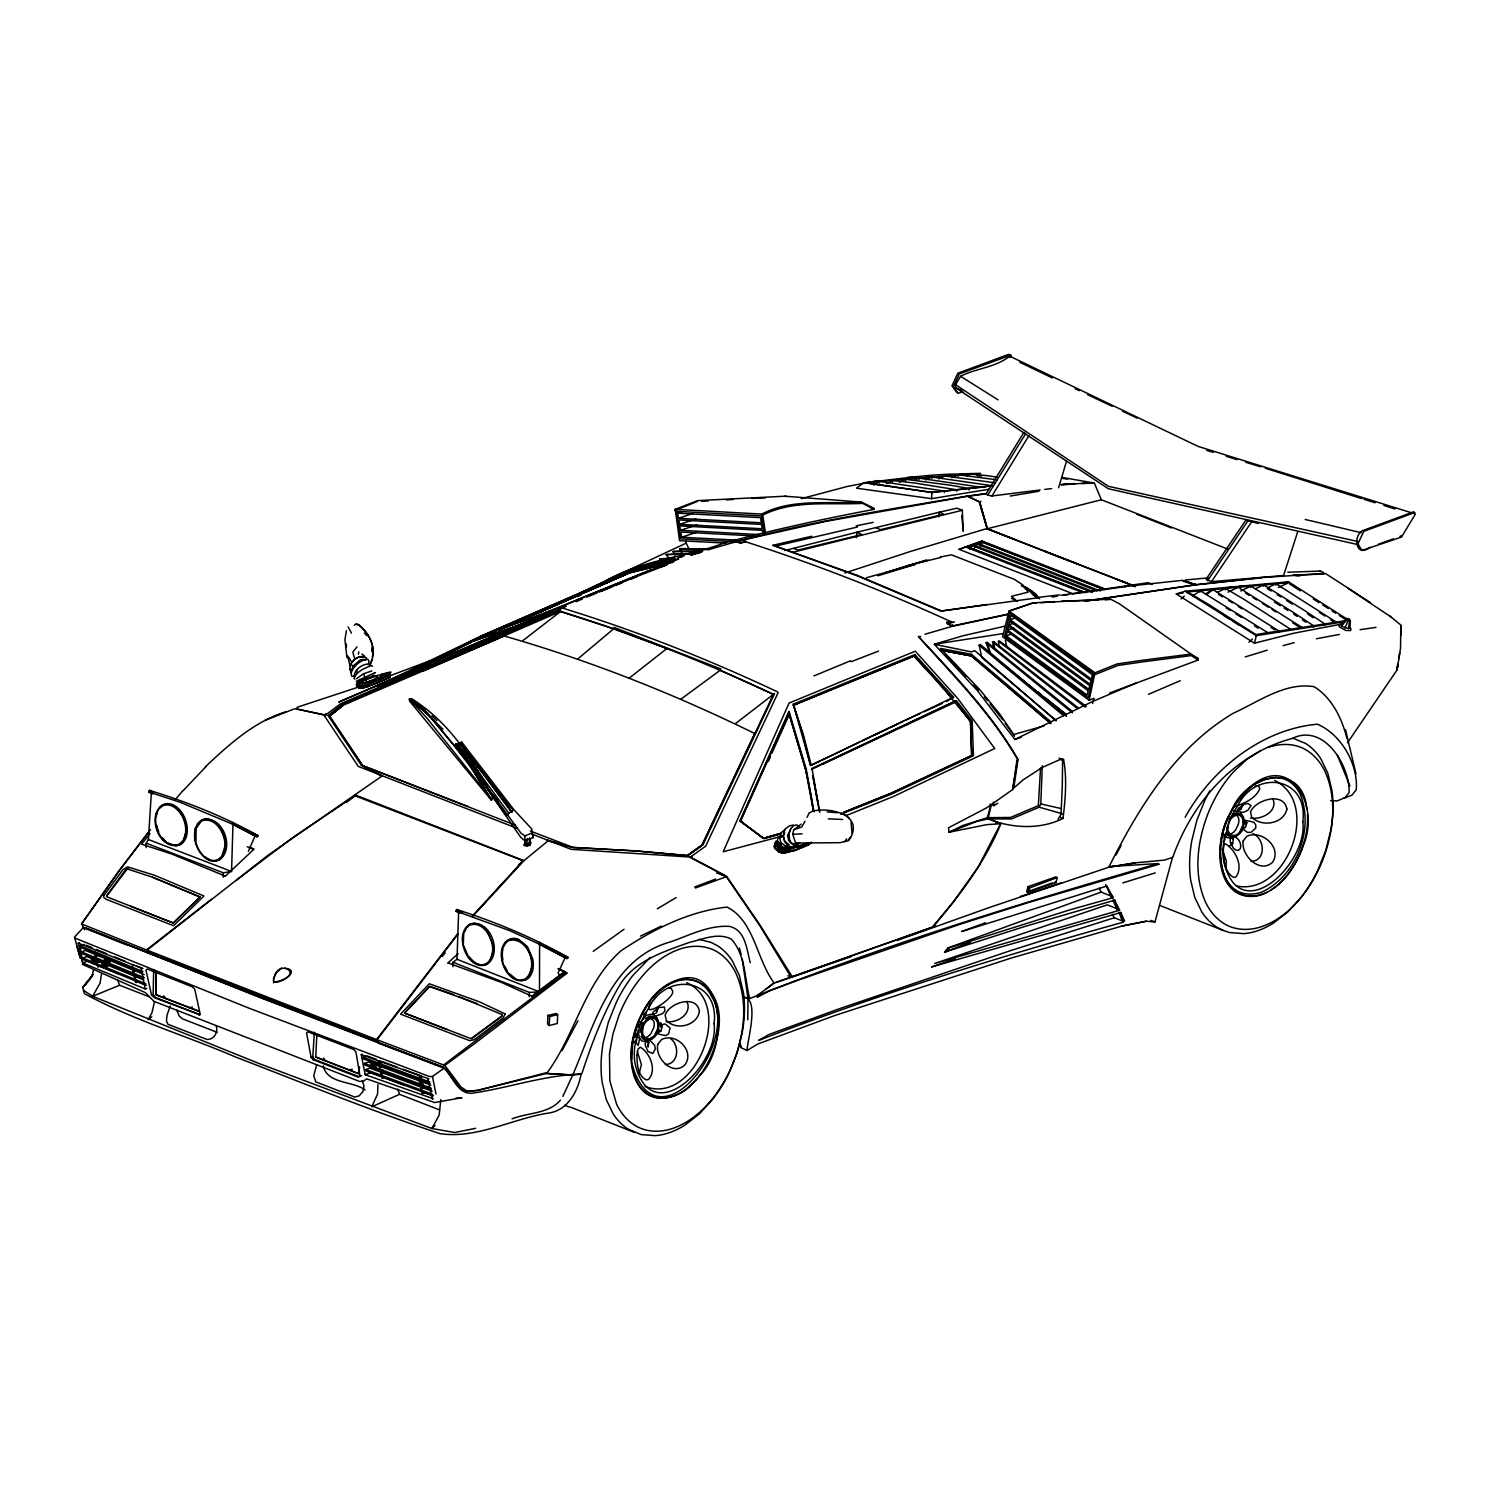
<?xml version="1.0" encoding="UTF-8"?>
<svg xmlns="http://www.w3.org/2000/svg" width="1490" height="1490" viewBox="0 0 1490 1490"><rect width="100%" height="100%" fill="white"/><g stroke="black" fill="none" stroke-linecap="round" stroke-linejoin="round"><path stroke-width="1.5" d="M517.216 828.384L358.289 766.419L324.447 715.889L325.863 713.691M808.977 844.551L795.623 850.25L783.163 853.267L778.749 851.963L774.483 847.847L775.359 845.202M371.829 651.614L371.829 647.703M452.848 966.712L452.997 962.261L529.378 992.433L539.492 991.856L539.585 944.269L510.12 930.803L455.977 911.079L456.666 909.515C495.332 921.844 532.954 937.489 568.286 957.511L566.945 958.573L565.101 957.735L539.585 944.269M440.817 1099.601L439.14 1115.172L431.839 1128.507L259.018 1063.506L92.603 996.307L83.906 990.571L82.639 987.572L93.05 974.46L82.639 987.572M946.541 701.492L953.581 697.171L914.86 654.576L793.351 704.137L810.541 765.506L819.63 761.111M1009.68 357.414L1009.699 356.166L1198.146 446.423L1412.65 513.119M1348.804 621.088L1348.804 619.039C1340.348 616.413 1350.89 624.329 1349.754 619.579L1348.804 619.039M636.621 1034.06L636.36 1043.186L638.186 1045.421L639.564 1039.182L637.962 1029.981M747.794 1019.737L747.999 998.766L742.225 958.759M879.472 483.114L879.491 481.4L971.145 473.708L967.029 475.645M892.51 482.052L892.529 480.506L915.177 483.114L956.599 489.782L985.635 486.857M530.03 838.609L529.974 842.595L526.976 844.402L525.318 843.787L525.393 839.727M80.255 958.517L74.519 937.024L83.31 927.655L85.638 927.842L263.581 998.449L444.523 1067.809L460.95 1089.246L465.364 1091.555L477.694 1090.382L546.625 1073.471L572.905 1075.016L581.1 1074.104C577.803 1091.872 567.355 1111.13 547.314 1113.254C511.74 1119.102 476.688 1138.956 440.127 1133.685C370.861 1110.758 303.252 1083.081 235.178 1056.838C185.282 1035.401 132.051 1019.607 84.483 993.644L83.365 990.477M155.78 994.24L156.133 971.797L156.133 994.78L199.399 1011.263M905.622 480.897L905.641 479.314L950.359 485.2L969.096 488.515L969.115 489.986M1050.655 723.525L971.331 655.879L971.368 654.278L940.488 648.411L980.103 690L1000.107 714.511L1014.522 735.855M198.934 1015.156L200.181 1014.094L194.762 989.323L192.471 986.883L147.268 969.021L145.964 970.102L151.533 995.041L154.476 997.779L200.051 1014.765L155.519 997.406L153.153 994.482L153.675 969.618M1400.991 635.429L1401.233 625.372L1389.835 615.985M639.992 1032.346L642.451 1022.568M1092.58 703.466L1094.07 698.307L1089.116 700.207L1002.546 636.77L1009.047 611.068L1031.881 603.357L1036.481 603.003M152.371 794.077L148.739 791.916L151.347 793.053L148.385 839.522L146.262 843.21L223.295 872.805L231.546 871.464L232.98 824.361L180.048 802.235L148.739 791.916L149.41 790.333C187.014 801.955 223.854 816.427 258.217 835.722L256.876 836.784L255.032 836.002L232.98 824.361M529.248 996.773L529.378 992.433M223.146 877.238L223.295 872.805M1042.311 765.73L1040.784 803.929L1039.201 807.189L1011.505 818.941L988.038 818.923L991.278 804.73M146.113 847.549L146.262 843.21M452.997 962.261L457.002 959.281L458.603 912.253L455.977 911.079L459.758 913.091M997.015 477.228C952.818 469.127 907.82 478.514 863.641 482.704L856.527 488.199L931.604 498.666L931.846 492.482L992.098 485.833M532.452 833.525L533.029 837.697L524.759 840.732L524.946 835.946L521.034 833.245L455.623 744.255L457.523 743.603L508.761 813.186L507.885 814.993M529.304 843.787L529.527 837.902M557.651 1014.634L557.297 1023.518L549.139 1025.511L547.538 1024.077L547.91 1015.379L556.292 1013.479L557.651 1014.634L549.717 1016.552L547.91 1015.379M1040.523 768.039L1038.362 805.643L1010.555 817.451L987.646 817.675M526.976 844.402L527.236 838.442M640.793 1021.47L639.769 1022.326M1255.865 636.007L1255.921 634.61L1208.613 604.418L1187.474 591.958L1187.493 593.206M368.701 663.534L368.849 660.387L367.192 659.064C359.872 660.48 353.335 666.198 351.063 673.294L351.621 676.05L354.471 676.33M1109.752 692.962L1198.034 660.089L1198.184 658.468L1190.436 654.147L1141.955 660.312L1116.96 663.981L1095.001 672.81L1009.047 611.068M358.96 1076.655L314.446 1059.353L312.807 1056.708L314.39 1032.272M549.139 1025.511L549.717 1016.552M316.867 1034.451L315.75 1057.025L358.662 1073.694L359.593 1066.859M461.658 742.001L458.808 744.553L460.615 745.279L461.658 742.001L514.013 809.852L531.744 828.924L533.029 837.697M744.05 823.933L740.493 821.064L789.085 711.512L806.295 769.324L813.95 811.808M661.132 1027.634L661.355 1024.71A5.83 3.744 -68.5 0 0 660.461 1022.568M1245.472 823.97L1245.677 821.046M372.351 657.146C375.461 643.997 367.695 632.691 358.308 624.347L356.017 623.788L354.322 625.334M1397.75 664.428L1397.099 669.867L1347.463 742.821M375.07 676.181L377.678 675.529C376.542 681.172 361.251 684.692 357.004 682.848M701.79 551.263L690.876 555.193M1324.647 625.279L1324.778 623.919L1303.806 610.043L1263.595 584.937L1187.474 591.958M1369.906 602.258L1325.411 573.445L1260.726 577.636L1195.278 584.732L1195.39 583.596M1225.413 589.817L1225.544 588.401L1244.97 599.967L1290.582 629.264L1345.377 620.715M938.812 516.825L939.259 512.225L956.859 508.202L962.316 510.269L963.229 531.297L961.795 515.559M154.476 1001.597L151.999 1012.697L148.18 1019.626L151.775 1016.795M524.219 845.37L525.244 842.409L524.219 845.37L526.771 846.078L529.881 845.314L530.757 842.427L529.881 845.314M1397.695 664.484L1397.099 669.867L1400.544 648.131L1400.805 625.986M284.795 968.295C304.277 970.102 274.309 987.777 273.359 980.346M774.26 846.45L775.824 841.403L774.26 846.45L778.618 850.976L783.852 852.653L796.871 849.207L810.746 842.874M1172.742 857.402C1192.093 802.402 1234.26 753.847 1292.184 738.5C1323.846 722.669 1350.126 765.804 1349.083 792.624L1345.06 797.616L1337.182 800.931L1330.607 800.614M856.396 537.704L857.104 532.154L939.259 512.225L943.859 514.218L880.385 529.695L875.785 527.553M106.535 896.291L127.265 868.912L152.669 877.275L200.051 896.999L173.287 923.018L107.019 896.887L106.777 895.471L125.272 870.16M787.856 975.782L792.326 976.844L932.423 927.059L953.768 901.338L978.185 867.068L1000.572 823.728L986.659 824.659L949.037 832.24L948.553 827.751L986.995 807.654L1012.697 789.514L1016.906 760.31M101.544 973.734L100.091 983.083L92.603 996.307L119.61 985.244L149.075 996.736M453.854 994.649L429.604 986.417L404.535 1013.088L470.933 1038.642L502.111 1015.789L501.683 1014.411L458.473 996.419M1275.831 585.179L1276.055 583.801L1288.72 582.702L1278.42 587.488M648.113 1047.06L648.858 1042.33L646.306 1040.299M1229.38 846.208L1232.677 843.489L1233.441 838.758L1230.87 836.728M196.084 829.744L195.991 840.286M1263.371 586.278L1263.595 584.937L1276.055 583.801L1336.325 622.131M1225.898 868.204L1226.363 861.052L1222.173 849.226M1010.835 356.669L1010.797 355.16L1008.73 354.322L957.809 373.226L951.98 385.836L957.064 392.671M1398.719 658.897L1399.743 652.788M1250.706 587.433L1250.929 586.129L1291.96 611.496L1313.528 625.707L1313.286 626.992M1290.582 629.264L1279.016 631.052L1212.916 589.612L1206.9 594.286M1413.824 513.64L1413.265 511.945L1362.233 530.775C1352.156 537.406 1356.645 558.247 1370.055 547.202M346.444 630.624L344.916 639.657L346.947 657.574M351.044 672.474L349.722 669.215L350.746 663.925L354.341 659.623L359.556 656.718L364.044 656.364L366.372 657.835M798.193 843.489L795.53 843.042L792.736 834.27L793.649 829.911L798.305 826.373M358.345 654.203L358.829 651.838M1008.972 624.887L1009.792 621.125L1090.941 680.483L1090.01 684.208L1008.972 624.887L1013.032 623.509M776.216 841.329L775.545 844.383L779.568 849.021L784.373 850.492L809.275 842.539M1010.146 619.728L1011.133 615.258L1092.356 674.691L1091.388 679.161L1010.146 619.728L1016.255 617.698M1027.895 886.718L1029.311 887.351L1028.174 892.342L1026.647 892.007L1027.895 886.718L1056 876.809L1057.155 877.61L1055.982 882.564L1028.174 892.342L1029.981 887.798L1057.155 877.61M1350.387 620.734L1350.014 627.42L1348.562 628.612L1341.652 626.303L1341.056 624.608L1344.408 620.511L1345.042 621.479L1341.652 626.303M809.033 844.532L795.511 850.213L783.125 853.267L778.73 851.908L774.577 847.829L775.415 845.221M776.551 843.917L777.445 840.844L776.551 843.917L781.766 849.263L791.432 847.829M273.322 978.986L276.525 972.523L281.461 968.127M1350.201 622.466L1349.996 621.032L1288.533 581.845L1185.239 591.195L1176.299 593.97L1254.487 643.196L1256.312 635.653L1345.768 621.554M1006.197 635.876L1007.296 631.388L1088.203 690.727L1087.141 695.141L1006.197 635.876L1012.325 633.79M1089.116 700.207L1095.001 672.81M372.034 659.66L370.135 664.13M1348.562 628.612L1349.102 623.043M93.479 970.009L91.803 976.62L85.526 984.834M1199.878 592.126L1200.232 590.766L1267.766 632.635L1279.016 631.052L1278.569 632.431M799.627 842.949L796.2 845.165L792.401 844.383L789.775 840.621L788.992 834.624L790.315 829.446L793.462 825.721L796.666 824.864L799.292 826.447M486.597 785.789C467.897 751.929 445.044 719.242 411.464 698.68L409.34 698.996L427.425 712.909L454.58 746.024L456.48 746.36L457.523 743.603M750.308 962.726C746.583 949.633 745.82 930.319 729.597 926.408C709.091 925.048 689.889 934.994 671.04 941.717C610.863 958.293 594.715 1023.779 573.166 1074.066L562.866 1096.417M1007.557 630.009L1008.618 626.247L1089.749 685.568L1088.78 689.311L1007.557 630.009L1013.74 627.942M996.046 822.722L1000.572 823.728L987.293 817.731L990.962 804.73M82.285 964.272L145.517 992.712L153.843 1001.299L359.723 1081.516L363.579 1081.07L366.67 1078.89L434.652 1102.544L461.937 1097.739L455.959 1098.13M798.305 843.303L793.779 846.488L787.949 847.829L780.965 842.744L779.624 837.864L781.058 832.836L785.156 829.409M739.692 1041.529L740.958 1047.638L747.086 1050.506C747.179 1040.635 760.03 998.17 743.547 997.35L749.563 998.021C744.702 978.427 745.484 954.848 731.329 939.128C717.919 932.181 702.647 939.352 689.218 942.462C664.615 951.365 636.304 960.156 621.069 982.99C604.065 1011.114 592.219 1041.957 582.05 1073.117L581.193 1074.029C543.775 1075.203 508.183 1088.147 471.455 1093.306C457.43 1093.585 452.662 1076.525 444.262 1068.255L377.994 1043.019M1058.589 487.752L1066.505 461.285M747.086 1050.506L757.74 1044.006L834.717 1015.547L1011.58 957.958L1122.045 926.035L1146.294 921.23L1154.974 921.956L1172.5 857.383L1164.547 860.084L1135.101 862.878L1108.579 867.217M657.444 1032.905L660.889 1031.061L662.305 1026.349L660.293 1023.462M1244.876 819.891L1246.869 822.778L1245.454 827.49L1242.027 829.334M658.114 1007.91L656.68 1012.641L653.235 1014.466M789.216 844.867L784.485 840.937L783.442 836.188L784.653 832.202M1237.818 810.895L1241.263 809.051L1242.697 804.339M783.852 852.653L784.373 850.976L809.461 842.968M502.111 1015.789L501.683 1014.411M638.484 1027.076L639.415 1024.189M1297.678 531.856L1283.579 575.513L1211.5 581.64L1206.006 579.349L1245.882 520.066L1258.38 523.549M224.971 876.493L254.082 849.077L249.929 847.195M794.245 843.899L790.911 843.098L788.601 840.341L787.577 835.424L791.562 827.509M783.125 853.267L783.572 851.926L789.923 850.175M365.739 660.293L360.58 659.642L352.962 666.142L351.603 670.128L349.722 669.215M248.364 851.312L255.032 836.002M1012.697 789.514L1017.596 759.546C991.223 713.617 953.488 675.678 918.399 636.472L920.615 636.491M460.615 745.279L459.758 742.709L511.964 812.497L461.099 743.957L509.859 808.642M638.167 1022.904L632.822 1041.473L631.592 1059.763M1058.012 819.258L1061.029 814.322L1062.277 786.329L1062.612 760.831L1059.073 758.038M988.038 818.923C1011.487 828.272 1040.02 829.986 1062.985 818.438C1065.406 799.59 1067.138 778.078 1063.562 759.565L1061.252 758.652M1344.874 628.128L1347.947 620.995M233.017 822.406L232.384 823.989L256.876 836.784M634.051 1042.87L634.74 1041.175M539.604 942.313L538.952 943.896L566.945 958.573M780.648 834.102L763.979 838.646L740.511 821.064L788.918 713.468L805.885 770.33L811.305 797.262L813.447 810.914L809.144 812.907L807.077 817.358M778.618 850.976L779.289 849.43L775.098 844.625M767.853 761.464L769.678 757.293M779.754 734.328L788.918 713.468L773.832 746.695M781.766 849.263L785.193 849.635L798.659 845.351L797.951 843.191M768.169 761.036L770.032 756.827M1229.269 815.086C1213.046 841.329 1216.306 905.51 1261.173 892.324C1296.132 876.642 1314.348 830.042 1300.379 794.58A61.947 39.783 -68.7 0 0 1292.389 783.833L1289.036 781.375A60.624 38.926 -68.7 0 0 1273.13 777.612L1264.321 779.531L1255.455 783.926M655.451 1034.172L657.444 1029.162A10.523 6.835 -68.3 0 0 657.611 1022.904C655.041 1013.144 643.326 1021.06 643.084 1028.081A10.616 6.817 -68.7 0 0 642.916 1034.358L645.543 1038.437L649.975 1038.754A10.542 6.835 -69.4 0 0 654.52 1035.215L656.755 1031.322L658.673 1034.116L665.658 1035.587L668.582 1033.948L670.09 1027.97L665.043 1023.909L658.152 1025.567L657.183 1017.838L652.564 1014.001L646.362 1015.267L642.712 1019.682M768.151 761.539L770.013 757.367M771.876 753.214L789.607 713.617M1000.852 823.802C984.983 862.282 959.579 895.695 932.759 927.153L775.992 982.338M778.73 851.908L779.363 850.529L783.572 851.926M789.085 711.512L739.804 820.934L763.513 838.386L781.505 833.264M585.328 592.256L626.508 573.948L627.141 572.384L609 579.349L570.186 598.626M954.457 621.926L952.52 622.373C885.153 591.493 816.073 564.375 745.521 541.745L740.679 543.179L735.874 541.578L825.739 521.37L967.718 496.226M316.681 1064.773L313.757 1075.743L315.787 1081.852L354.769 1097.05L359.071 1095.914L362.964 1091.499L363.97 1085.893L362.2 1080.772M573.11 847.475L636.323 850.958L687.486 855.539L701.92 845.165L754.76 733.527C674.43 694.098 590.301 660.685 504.253 636.007L342.998 705.329L329.495 716.15L328.061 715.517L342.123 704.453L560.631 610.211M1111.615 897.539L1105.673 884.669L1113.421 897.613L1111.615 897.539L1106.977 886.01L961.758 931.529L985.505 922.72M423.365 670.984L560.519 611.421C633.325 633.976 704.453 661.877 773.366 694.433L702.032 845.258L687.542 855.614L702.852 844.96L774.539 693.521M774.577 847.829L775.322 846.264M525.318 843.787L525.84 842.707M464.303 932.032L466.668 927.227L470.244 924.098C490.08 918.473 503.005 952.501 487.416 964.03A21.773 14.565 70.8 0 1 473.429 961.441L469.182 956.878M196.401 827.769L198.803 822.964L202.417 819.835C222.308 814.062 235.457 848.145 219.738 859.711L215.268 860.903M810.653 843.75L811.435 842.204M640.551 1017.037C670.891 950.266 738.37 979.638 714.269 1047.545A60.922 39.131 -68.7 0 1 706.372 1065.48L703.019 1070.956A60.922 39.131 -68.7 0 1 691.23 1084.962C678.676 1098.298 654.24 1104.909 641.147 1088.78A60.922 39.131 -68.7 0 1 634.107 1076.171C626.545 1052.368 633.418 1025.94 646.679 1005.452A60.922 39.131 -68.7 0 1 658.468 991.427C719.968 941.196 734.644 1042.516 699.332 1075.836A63.102 40.528 -68.7 0 1 686.983 1088.333C675.529 1097.981 656.904 1102.451 644.76 1091.555A60.997 39.168 -68.7 0 1 636.584 1080.604C625.241 1054.119 633.939 1022.848 650.776 1000.74M170.251 1005.992L167.029 1015.156L166.47 1020.874L167.904 1024.263L206.905 1039.443C214.094 1039.871 218.769 1031.825 216.013 1025.567M565.101 957.735L558.079 972.914L560.408 976.602M1115.973 855.074L1121.132 845.389M562.028 1050.618L577.952 1020.762M956.338 700.617L811.994 768.449L811.473 769.417L956.338 700.617L972.169 720.806L973.473 755.709L891.411 794.151L840.714 814.248M639.098 1073.88L641.408 1064.456L637.292 1051.474M914.86 654.576L914.059 656.047L793.351 705.18L914.059 656.047L934.342 677.484L970.4 721.253L971.61 755.505L890.052 793.798L843.806 812.423M368.254 664.782L367.453 664C361.642 664.857 355.421 669.01 354.248 675.063L355.235 675.827M581.193 594.1L499.69 629.73L629.451 572.812L630.326 571.247L674.039 560.761L673.201 562.233L629.506 572.756L597.211 586.557M953.581 697.171L810.541 765.506L803.129 735.725L793.444 705.31L827.565 690.969M725.965 543.124L679.533 540.684L675.287 509.319L697.637 500.64L784.951 496.207L861.332 502.093L874.127 508.258L873.829 509.394C823.579 518.948 773.552 529.658 724.159 543.03C685.568 557.484 643.028 559.607 606.542 580.392L611.012 579.368M804.991 821.325L801.75 826.969L793.649 829.911M765.655 989.397L773.943 982.674C756.529 959.486 754.331 920.727 727.046 907.093C688.808 911.21 652.843 929.574 621.2 950.657C584.695 982.525 575.494 1034.135 547.37 1072.483L477.694 1090.382L465.271 1091.444L460.987 1089.134M1117.574 910.036L1112.825 900.128L1114.725 900.165L1119.605 910.241L1117.574 910.036L1114.073 900.649M488.906 789.625L493.562 797.299L491.458 800.26L472.386 769.324L454.58 746.024L455.623 744.255L486.522 785.621M456.48 746.36L457.132 745.242L520.774 837.417L524.759 840.732M650.888 1003.254C639.769 1020.203 674.225 998.933 672.698 991.297L671.32 988.503L669.289 988.205M1358.545 544.725L1108.318 488.739L955.667 387.791L955.537 384.681L960.566 376.299C976.341 368.123 995.469 367.639 1009.699 356.166M974.665 547.91L976.974 544.092L1097.031 590.841M980.197 546.085L982.506 542.267L1103.755 589.519M969.953 549.438L972.281 545.619L1092.393 592.424M987.721 495.108L1025.623 433.795L1023.854 432.491L986.101 493.842L987.721 495.108L991.949 495.965L1028.975 435.564M355.235 795.884L523.12 860.736L517.03 867.459M1232.193 809.48C1245.808 774.595 1302.837 760.328 1306.823 809.163M1072.297 593.504L959.038 549.363L982.152 541.038L1105.785 589.239M1211.5 581.64L1251.973 521.351M1229.176 819.835C1231.373 813.41 1242.362 810.15 1243.833 818.736A12.05 7.823 -68.3 0 1 1243.629 825.907C1243.386 833.934 1229.976 842.968 1227.034 831.83A12.274 7.897 -68.7 0 1 1226.792 827.155M1207.571 580.746L1248.136 520.476M1185.127 817.228C1211.985 769.045 1261.602 729.299 1317.346 724.196C1341.149 734.197 1358.47 764.445 1356.235 789.868L1351.97 795.12L1343.514 798.398M149.019 953.451L146.486 949.95L81.559 923.949L118.865 870.98L150.416 829.595M970.512 474.565L971.238 473.503M81.559 923.949L119.61 870.179L149.466 831.103M377.678 675.529L356.929 683.202M491.458 800.26L409.638 701.175L411.464 698.68M1288.533 581.845L1281.065 583.354M369.799 665.248C377.342 651.354 371.233 634.274 358.885 625.092L356.762 624.589M1123.684 921.379L1114.315 917.765L1010.052 950.788L838.572 1008.991L768.933 1034.507L758.559 1040.448C877.759 994.333 1000.013 956.561 1123.069 922.217L1120.238 913.519M846.674 838.907L844.737 841.44L840.286 842.669L795.53 843.042M364.752 657.611L358.606 657.053L354.713 658.934L351.919 662.566L348.809 657.295M457.933 934.174L377.045 1039.759L379.112 1043.074L444.728 1067.715L458.883 1086.862M442.362 956.412L445.156 952.781M457.542 933.969L376.542 1039.573L146.989 950.154L267.79 855.446L382.278 775.806L361.288 765.152L328.061 715.517M149.969 833.636L141.55 844.197L171.797 854.012L225.102 876.064M357.023 646.846L352.813 652.117L354.713 658.934M472.125 916.238L523.12 860.736L521.37 860.605M653.123 1000.274L655.488 997.425M1184.066 580.523L1195.651 584.881L1261.322 577.822M1114.725 900.165L1024.263 926.65L944.548 952.129L948.124 947.864L1101.11 892.1L1112.099 896.496M472.553 916.443L523.94 860.661L548.022 840.863L572.421 847.382L635.932 850.939M444.728 1067.715L432.454 1076.488L429.399 1076.506L249.612 1008.413L74.5 937.918M175.019 799.907L182.227 791.469M372.407 666.291L371.699 665.527C364.901 667.893 356.613 671.338 353.931 678.471L354.844 679.123M945.517 952.036L949.167 947.826L1069.652 909.924L1113.421 897.613M897.054 940.469L989.118 907.596L1108.802 867.217C1138.304 808.362 1175.349 747.44 1233.496 713.114C1258.696 701.771 1285.218 681.861 1314.18 686.722C1331.911 697.748 1342.099 718.664 1346.848 738.295M478.905 909.496L486.522 901.077M495.686 891.001L503.303 882.583M643.55 1014.522L646.586 1011.878L644.313 1016.944M848.425 839.54L850.902 836.859M652.564 1014.001L653.346 1011.766L658.971 1007.463L664.447 1007.072L664.857 1011.114L662.566 1013.591L655.898 1016.068M356.483 678.695L363.579 673.741L371.736 670.966M560.445 1100.16C548.637 1113.961 527.721 1112.564 512.057 1118.841M182.469 791.376L206.123 766.456M447.633 963.229L458.138 953.581M657.984 1032.44L659.902 1030.484M654.129 996.624C662.082 988.019 672.437 980.662 684.394 979.563A60.624 38.926 -68.7 0 1 700.3 983.326L703.671 985.803A61.947 39.783 -68.7 0 1 711.661 996.531C740.903 1042.721 656.643 1150.317 632.095 1064.437M435.061 1125.453L431.839 1128.507L454.692 1132.493L475.664 1128.321M205.415 766.773C229.088 744.423 254.175 721.588 285.95 711.717M1181.123 598.924L1184.308 596.056M1248.937 642.209L1252.401 639.117M1230.461 838.255L1232.379 836.579C1238.134 836.393 1242.008 843.564 1240.295 848.648L1238.469 850.287L1235.955 850.194L1233.403 848.276L1230.107 841.273L1230.461 838.255L1226.643 837.436L1223.96 834.195L1224.24 840.621L1222.768 841.98M159.486 807.915L163.099 804.768L167.532 803.576L172.412 804.47M645.617 1041.715L649.845 1040.206L654.632 1045.272L655.376 1048.811L652.806 1053.449L647.927 1051.493L645.096 1044.676L645.617 1041.715L641.78 1040.895L639.117 1037.655M1252.028 786.292C1226.345 807.841 1212.394 846.748 1225.469 878.709A60.997 39.168 -68.7 0 0 1233.646 889.66C1247.465 901.86 1268.381 894.745 1280.078 883.067A60.922 39.131 -68.7 0 0 1291.867 869.043C1302.167 852.951 1308.388 833.841 1307.512 814.62M650.311 957.344L632.803 975.54A103.238 66.305 -68.7 0 0 616.357 1002.267L608.386 1022.121L603.245 1042.665A101.767 65.355 -68.7 0 0 602.146 1082.187L606.225 1099.434L613.228 1113.943A103.238 66.305 -68.7 0 0 628.519 1129.327L641.203 1134.616L655.283 1135.641A101.786 65.355 -68.7 0 0 685.083 1125.006L699.499 1113.794L712.741 1099.248A103.238 66.305 -68.7 0 0 729.187 1072.521L737.159 1052.666L742.299 1032.123A101.786 65.355 -68.7 0 0 743.398 992.601L739.319 975.354L732.316 960.845A103.238 66.305 -68.7 0 0 717.025 945.461L710.898 942.332L699.164 939.37M1237.408 810.541L1238.358 808.362L1244.448 804.246L1247.689 803.427L1251.116 805.568L1247.838 810.281L1243.312 812.385L1233.348 810.746M577.561 659.139L613.768 628.724L666.868 648.578L628.78 678.453M585.104 591.083L600.917 584.061M329.663 716.206L342.923 705.385L329.551 716.113L362.629 765.488M585.533 590.934L586.762 589.947M211.431 899.252L146.486 949.95M798.975 825.832L801.154 824.119M645.449 1018.713L649.044 1016.441L652.583 1016.161M650.217 1038.716L651.987 1037.338M523.12 640.421L560.519 611.515L613.712 628.724M235.979 880.553L293.195 837.212L355.514 795.455L346.276 802.533M735.892 723.283L773.347 694.414M324.447 715.889L340.409 703.895L562.307 608.032C635.895 630.661 707.694 658.971 777.333 691.788L778.115 692.682L705.664 846.152L690.466 857.067L571.192 849.337L532.098 834.158M566.088 972.132L443.592 1064.977L377.045 1039.759M567.336 972.951L474.286 1043.875L444.84 1065.406L443.592 1064.977M518.65 864.684L523.94 860.661L355.309 794.971M531.874 996.568L564.822 971.499L558.936 968.593M501.404 1016.664L471.902 1038.604M564.822 971.499L531.856 996.214L501.851 982.58L448.751 963.192M680.725 699.313L720.266 670.202M1399.929 536.512L1400.973 535.748M749.377 998.747L756.771 995.767L772.956 984.108M687.486 855.539L701.92 845.128M593.206 951.365L624.049 929.239M649.845 1040.206L651.95 1038.698M1234.688 836.747L1236.812 835.238M1271.417 889.586L1275.868 886.457A63.102 40.528 -68.7 0 0 1288.217 873.941L1295.201 863.455A60.922 39.131 -68.7 0 0 1303.117 845.65C1321.109 806.667 1289.409 748.949 1247.316 789.532A60.922 39.131 -68.7 0 0 1235.527 803.538C1222.266 824.044 1215.393 850.455 1222.955 874.276A60.922 39.131 -68.7 0 0 1229.995 886.867C1238.73 897.762 1254.934 898.973 1266.686 892.529M1192.615 596.019L1200.232 590.766M374.027 673.406L375.219 672.605L356.24 681.228M873.866 485.125L879.491 481.4L944.139 491.029L956.599 489.782L956.71 491.253M811.845 536.232L772.938 545.284L857.756 576.015L940.842 611.086L987.106 604.493M508.761 813.186L513.249 810.281L459.758 742.709M989.937 804.172L993.904 805.68L997.816 803.222M295.56 708.961L325.863 715.051M657.332 908.788L676.199 897.557M781.617 835.964L777.948 837.957L777.463 841.105L783.61 848.127L787.167 849.077L797.951 844.551M787.577 835.424L788.992 834.624M1260.764 750.55L1246.888 759.36L1233.795 771.559A97.055 62.319 -68.7 0 0 1208.204 813.074C1197.271 841.217 1192.968 874.183 1205.708 902.474A97.055 62.319 -68.7 0 0 1229.455 926.389C1254.282 936.167 1280.562 920.541 1296.877 902.307A97.055 62.319 -68.7 0 0 1322.449 860.773C1333.382 832.649 1337.703 799.664 1324.964 771.392A97.055 62.319 -68.7 0 0 1301.198 747.477C1290.563 743.119 1278.532 743.789 1267.822 747.533M1056.075 720.415L981.798 657.574L979.154 645.263L980.401 644.574L1066.412 716.355M1205.242 593.914L1212.916 589.612M668.731 557.819L666.105 554.597L699.201 553.144M757.293 997.35L769.566 990.738L796.759 980.644L960.398 924.135L1028.752 902.418L1159.369 864.144M886.587 483.673L892.529 480.506M444.244 655.47L471.175 642.32M442.344 656.624L446.311 654.538M374.046 686.76C430.07 662.696 482.741 630.549 542.36 615.407L384.755 682.644L386.301 683.091M419.454 668.116L445.231 654.613M681.805 552.809L679.682 549.102L680.8 548.543L706.353 549.084M1005.489 626.042L962.857 635.802L934.323 644.257L977.291 690.54L1014.876 739.45L1092.636 701.455L1136.535 682.848M797.541 844.439L792.531 846.953L788.713 846.301L785.062 842.353L783.107 835.983L784.857 829.446L789.048 826.019L793.22 825.013M597.229 586.594L626.452 573.892L585.179 592.145M573.408 596.764C606.374 578.958 641.445 565.027 678.583 559.011C612.669 584.695 548.041 613.265 481.084 636.062L481.68 637.403M932.759 927.153L935.422 925.83M1232.174 813.894L1237.538 812.739M606.542 580.392L686.182 543.142L685.735 541.038M1217.423 592.312L1225.544 588.401M445.268 654.687L473.801 640.923L537.499 618.462M812.385 764.705L819.724 761.185M640.402 936.148L661.43 926.072M903.722 720.974L861.574 741.07L869.694 737.308M821.549 760.31L859.581 742.039M873.717 735.408L897.781 723.917M823.281 763.849L955.481 702.088L970.512 721.328L971.741 755.579L889.977 793.723L843.712 812.367L889.996 793.76M1228.002 592.145L1238.19 587.284L1302.055 627.439M608.46 580.448L620.473 574.73L655.47 563.015M602.91 583.111L643.475 566.2M1240.686 590.971L1250.929 586.129M1255.344 588.811L1263.595 584.937M1267.86 587.656L1276.055 583.801M615.519 577.245L630.121 570.409M377.827 686.424L417.274 668.936L377.715 686.368M925.588 479.929L931.827 477.024L991.707 485.666M938.737 478.867L944.958 475.981L995.339 482.835M951.812 477.694L958.033 474.788L997.071 479.817M899.364 482.22L905.641 479.314M914.599 480.078L918.771 478.141L981.463 487.286M959.038 549.363L982.152 541.038M389.821 672.921L367.546 682.383L356.371 684.264L356.799 686.313L362.722 686.164L379.093 680.073L390.231 674.989L389.821 672.921L381.067 674.579L381.533 676.609M905.846 720.117L920.038 713.561M924.191 711.773L942.462 703.355M358.922 688.38L357.879 686.108L358.922 688.38L368.16 686.592L389.858 677.354L389.039 675.138L389.858 677.354L378.907 682.327L363.765 687.877L358.457 687.84M389.132 675.231L367.453 684.469L358.215 686.499M439.531 1109.882L399.525 1094.312L371.774 1106.791L377.566 1094.051L377.957 1084.534M756.771 995.767C887.779 943.99 1022.866 902.568 1158.214 863.548L1109.454 866.565M581.044 593.97L519.544 620.92M565.883 606.318L559.57 609.038L565.827 606.225M627.141 572.384L476.875 637.925L422.21 665.62L432.286 661.541M576.257 601.662L582.515 598.924M779.624 837.864L783.442 836.188M535.525 614.104L629.544 572.886L669.14 563.201M708.216 549.847C792.736 523.977 880.515 510.958 967.457 496.002L979.601 501.888L987.386 528.726L1101.334 499.765L1228.282 549.27M524.946 835.946L532.172 832.817M630.326 571.247L481.084 636.062M675.138 555.249L672.977 551.691L674.169 551.188L701.473 551.095M389.97 680.762L417.349 669.01M1148.511 694.303L1180.248 680.707M421.298 668.451L429.828 664.819M436.216 662.1L440.481 660.275L436.16 662.119M421.279 668.544L427.686 665.825L421.186 668.47M398.705 677.969L392.559 680.558L398.649 677.913M408.986 673.722L404.889 675.454L408.93 673.648M1155.253 872.898L1122.808 882.9M598.868 592.163L635.317 576.984M404.833 675.343L408.949 673.61M415.133 671.04L419.249 669.308M979.601 501.888L980.941 501.329M637.124 576.574L630.81 579.256M813.913 675.92L850.511 660.796M675.287 509.319L761.763 514.087C792.326 498.126 828.105 504.309 861.332 502.093M651.465 569.608L588.196 595.199L338.77 702.051L432.342 661.523M862.989 676.46L888.506 666.011M265.09 720.378L294.294 708.868M761.763 514.087L762.75 515.13C793.518 499.541 829.39 505.147 862.785 503.359L873.829 509.394M586.725 597.136L597.155 592.871M601.364 591.195L611.813 586.948M616.003 585.253L622.28 582.702M1183.06 581.23L1194.775 584.806L1086.284 600.898M847.009 815.216L893.311 796.554L994.743 748.52L957.846 698.587L915.27 651.204L789.048 703.057L723.171 851.777L782.194 836.076M674.579 510.549L697.003 501.59M1095.373 674.449L1117.798 665.49L1142.364 661.914L1191.348 655.581L1198.034 660.089M377.827 686.48L384.159 683.929M660.48 567.224L666.85 564.729M798.193 847.68L807.748 843.917M433.367 1098.745L365.18 1074.681L361.269 1054.715L362.387 1054.287M634.628 577.375L666.943 564.84M377.175 675.752C416.157 663.385 360.654 686.387 356.613 683.873M851.181 661.728L878.597 651.074M133.727 964.775L132.442 965.781M361.269 1054.715L428.915 1078.872M609.261 580.616L626.508 573.948M692.235 856.378L690.466 857.067L726.673 876.399L760.31 925.532L792.326 976.844M421.484 1077.456L418.671 1077.903L419.714 1082.485L421.67 1081.74L382.464 1067.25L379.615 1067.641L378.628 1063.078L381.384 1062.649M489.856 634.274L496.002 631.909M944.548 952.129L970.456 942.239M131.995 966.991L133.15 971.61L135.087 970.865M473.839 640.998L537.573 618.573M133.15 971.61L135.832 971.182L144.251 974.59M419.714 1082.485L422.434 1082.019L430.852 1085.111M694.657 886.978L715.61 879.081M421.093 1075.929L419.118 1076.674L420.404 1075.687L403.362 1069.448M388.722 676.236L429.493 660.964M134.901 979.247L135.571 982.301L137.546 981.556M142.835 978.446L81.894 953.451L81.522 951.886L85.433 950.434L95.341 954.531M96.347 957.884L96.627 962.149L99.29 961.721L134.417 976.136M695.42 888.003L725.723 876.921M493.562 797.299L490.806 798.323L427.146 718.329L409.34 698.996L409.638 701.175M1414.774 512.486L1363.797 531.353L1357.874 543.943L1361.935 550.462L1401.475 537.089L1415.332 514.199L1413.805 512.132M126.259 869.378L128.345 869.005M381.067 1061.141L378.33 1061.569M360.021 1076.264L357.917 1077.046L313.31 1059.744L311.075 1057.341L306.567 1032.887L307.89 1031.844L353.745 1049.5L355.924 1051.884L360.021 1076.264L361.586 1075.724M365.851 1069.541L432.398 1094.2L432.64 1095.671L366.168 1071.049L365.851 1069.541L369.837 1068.107L383.005 1073.024L382.297 1069.969M422.452 1084.85L423.123 1087.886L383.787 1073.303L381.775 1074.029L380.024 1069.205L380.993 1073.75L383.005 1073.024M962.801 391.758L958.014 393.267L953.47 386.45L959.392 373.878L1010.797 355.16M1378.604 544.148L1393.523 538.803M311.075 1057.341L312.807 1056.708M363.076 1057.36L429.604 1081.945L429.977 1083.491L363.392 1058.887L363.076 1057.36L367.117 1055.907L376.486 1059.427M1028.789 891.244L1052.48 882.844M422.825 1083.547L420.031 1083.994L421.074 1088.594L423.868 1088.166L432.175 1091.183M84.111 944.362L80.088 945.759L82.714 962.968L145.275 989.006L146.914 988.429M133.578 973.156L134.547 977.719L136.558 977.012M134.547 977.719L137.341 977.31L143.617 979.861M151.533 995.041L153.153 994.482M135.571 982.301L138.272 981.873L144.642 984.443M632.188 569.683L661.858 560.426M313.31 1059.744L314.446 1059.353M421.074 1088.594L423.123 1087.886M1010.052 610.788L1033.036 602.854L1110.572 599.166L1119.418 603.804L1198.146 659.083M364.417 1063.432L431.001 1088.054L431.374 1089.618L364.789 1064.959L364.417 1063.432L368.514 1062.016L379.801 1066.263M422.862 1093.437L421.502 1090.14L422.08 1093.157L424.892 1092.747L433.273 1095.802M955.5 958.703L931.474 966.973L1120.797 912.55L1124.633 921.062M365.18 1074.681L370.917 1072.707L382.185 1076.916M851.498 956.505L773.347 983.437M982.506 542.267L978.539 543.608L1100.235 591.009M677.671 513.175L760.552 517.645L761.26 522.785L678.453 518.315L677.671 513.175L681.787 511.796M678.453 518.315L692.869 513.473M535.972 617.512L551.151 612.427M94.932 951.775L95.23 956.04L98.023 955.649L132.964 970.009M793.537 847.121L797.746 845.724M754.219 535.916L680.725 532.005L681.731 537.238L695.998 532.47M976.974 544.092L973.808 545.154L1092.449 591.381M379.615 1067.641L381.682 1066.952M1020.352 896.496L1061.904 882.639M536.009 617.568L551.188 612.52M96.627 962.149L98.694 961.46M297.013 707.322L358.96 686.909M458.808 744.553L460.708 743.938M146.262 985.374L83.31 959.56L82.807 957.995L86.96 956.617L96.738 960.659M95.23 956.04L97.316 955.351M99.774 966.041L97.669 966.749L100.333 966.321L118.362 973.79M844.793 573.017L910.986 551.281L986.51 528.689L1135.585 586.483L1044.248 551.244M454.58 746.024L456.741 745.317M679.57 524.331L762.191 528.764L761.464 524.405L678.825 519.954L679.57 524.331L696.035 518.967M972.281 545.619L968.258 546.942L1085.688 592.666M1014.876 739.45L1021.265 737.345M763.104 534.798L762.396 530.347L679.757 525.877L680.483 530.291L696.966 524.927M909.962 564.878L885.153 572.886L926.314 559.998M97.781 965.241L87.854 961.162L82.714 962.968L78.244 943.133L142.444 968.593M878.02 575.755L915.4 564.319L866.379 577.747M1008.823 613.936L952.501 625.949L947.752 623.826L952.52 622.373M1245.23 656.904L1267.245 650.18M791.544 847.288L784.708 849.356L781.971 848.834M78.244 943.133L79.473 942.76M801.266 498.666L847.046 486.522L878.001 480.544M989.602 652.434L986.082 642.73L987.255 642.395L1071.776 710.879M1234.949 806.667C1244.448 803.147 1255.567 798.677 1259.776 788.694L1258.696 786.031M735.874 541.578L737.792 541.019M924.955 634.256L952.296 626.284L1009.289 614.122M763.42 838.349L781.412 833.189L763.346 838.349L740.493 821.064M629.451 572.812L650.366 566.87M1014.28 734.346L1044.173 725.835M691.267 555.025L700.859 552.324M844.495 841.738L848.779 840.546C865.466 815.887 832.482 807.021 813.354 810.895L805.792 770.237L788.936 713.412M1119.605 910.241L934.696 963.49L1107.275 904.84L1118.115 909.105M1254.487 643.196L1294.214 633.138L1341.82 624.031M520.755 980.234L525.001 979.079C540.05 967.997 527.534 935.236 508.444 940.674L504.998 943.692A20.972 14.043 70.9 0 0 504.272 966.6C507.438 973.845 513.715 980.234 522.003 980.644L526.417 979.47A21.773 14.602 70.7 0 0 532.768 959.038L527.479 946.69L518.483 939.259A21.754 14.565 71.2 0 0 505.687 942.686A21.791 14.602 70.9 0 0 503.285 947.454M1243.014 822.107L1246.236 820.524L1253.686 822.145L1255.698 824.808L1255.828 827.974L1251.134 832.37L1247.354 832.37L1241.561 827.918M1283.095 645.636L1294.195 642.656M645.561 565.641L649.733 564.524M662.249 561.19L666.421 560.072M745.577 541.485L740.586 542.807L734.849 541.578M947.752 623.826L949.67 623.341M1254.561 786.329L1256.778 785.751M793.481 548.357L857.104 532.154L861.742 534.575L798.1 550.034L793.481 548.357L784.802 550.481M189.342 1007.78L192.396 1007.016M962.316 510.269L792.922 552.25M358.122 681.377L374.195 675.38L372.817 675.436M940.227 556.981L951.495 554.857L1014.318 579.331L1022.866 584.955M1319.451 571.359L1323.045 572.086L1323.791 574.078L1292.985 574.991M524.368 844.066L530.068 844.029M349.144 1069.988L352.255 1069.261M857.476 527.013L774.577 546.308M273.657 982.338C310.497 974.944 273.676 954.308 273.601 982.879M970.083 495.909L968.183 496.338L986.417 493.767M856.154 525.858L873.252 522.357M677.708 557.782L682.234 556.869M668.153 559.7L674.97 558.34M1316.378 638.763L1339.398 634.442M1122.045 926.035L1146.294 921.23M1003.422 633.529L934.323 644.257L971.35 651.875L974.814 650.702L1056.056 720.937M931.604 498.666L989.472 489.167M1010.22 496.04L1039.014 491.234M1255.921 634.61L1267.766 632.635M679.794 556.571L684.189 555.845M1111.205 866.789L1135.101 862.878M999.473 647.424L998.43 641.259L999.622 641.072L1086.378 706.521M1084.385 601.364L1195.651 584.881M1051.996 596.652L1056.429 595.981M1060.861 595.311L1148.25 582.702L1152.31 584.304M1052.853 596.875L1057.285 596.224M1063.953 595.218L1068.386 594.566M1072.819 593.895L1126.384 586.483M697.823 552.138L702.367 551.468M1360.072 629.674L1375.996 627.346M1038.884 597.658L940.842 611.086M967.457 496.002L985.71 493.507M1176.299 593.97L1183.023 593.076M1200.94 590.692L1205.429 590.096M991.949 495.965L1040.132 489.968M665.36 1064.53C678.602 1064.177 679.906 1045.608 670.761 1038.735M1044.751 489.409L1051.661 488.59M1341.466 624.478L1339.436 624.738L1339.193 626.713L1345.749 630.475L1350.592 630.587L1350.927 628.594L1349.176 627.253M1039.424 597.248L1059.52 594.901M1124.298 586.576L1182.799 580.299M1212.152 589.314L1218.876 588.587M1225.6 587.842L1232.323 587.116M879.491 481.4L866.267 482.835L931.697 492.333L944.139 491.029L944.288 492.575M1251.004 861.369C1266.407 861.09 1264.954 838.479 1252.96 833.618M1185.37 580.001L1208.111 577.859M946.783 622.038L951.346 621.628L946.709 623.099L952.296 626.284M993.569 648.001L992.545 641.78L993.681 641.687L1078.201 707.862M907.224 477.508L917.188 476.651M1062.5 484.455L1094.256 482.835L1101.334 499.765M1060.824 484.567L1074.402 483.542M1083.472 482.853L1090.68 483.188M1041.063 602.668L1054.864 601.625M1239.047 586.389L1250.054 585.607M1261.043 584.844L1269.834 584.229M925.514 476.092L931.753 475.664M1061.327 484.846L1074.793 483.933M1081.516 483.468L1092.691 483.263L1091.965 482.201M701.529 501.329L708.29 500.919M726.338 499.858L733.266 499.467M751.798 498.424L765.376 497.884M802.086 833.841L792.736 834.27M668.675 558.638L659.455 559.085L674.15 557.521M1287.807 572.253L1320.866 571.024M828.235 818.829L842.595 819.481M1061.718 601.196L1098.205 599.93M948.124 947.864L949.167 947.826M1105.114 599.706L1109.733 599.557M666.105 554.597L691.248 553.814M960.156 473.894L980.625 473.336M672.977 551.691L702.572 551.468M940.805 557.465L911.675 564.636L928.289 560.147M666.086 1021.563C676.851 1023.63 692.403 1013.889 687.058 1001.857M679.682 549.102L707.564 549.587M1250.445 817.917C1261.21 820.301 1278.346 811.417 1272.888 798.77M1120.797 912.55L1118.953 912.457L1123.069 922.217M681.731 537.238L736.656 540.144M733.546 541.652L680.539 538.877L676.032 511.256L761.52 515.913L764.37 534.202M680.483 530.291L758.522 534.538M572.905 1075.016L546.625 1073.471M1231.541 836.579L1228.282 835.797L1225.935 833.078M646.604 1040.001L643.326 1039.219L640.979 1036.5M827.099 811.901L837.268 812.721M636.23 850.995L687.765 855.632M1297.902 575.643L1293.506 575.196L1300.062 575.904M1062.147 477.433L1090.27 482.332M1063.078 478.532L1067.622 479.128M977.123 475.515L981.519 476.148M863.641 482.704L931.846 492.482M417.126 667.632L419.398 668.023M971.405 655.954L940.507 650.106L971.424 655.824L1050.86 723.563M940.451 650.031L971.331 655.879M783.74 847.177L786.366 847.68M784.951 496.207L786.496 496.524M1358.507 541.634L1108.411 486.317L955.537 384.681M296.063 708.644L325.546 715.405M1040.784 803.929L1060.899 808.493M788.601 840.341L789.775 840.621M1305.203 519.47L1361.078 532.656M785.007 845.612L787.912 846.357M1039.201 807.189L1062.593 813.838M721.179 874.649L726.356 876.753L759.77 925.607L791.022 977.198M1063.562 759.565L1061.383 758.932L1042.218 767.462L1023.146 779.847L1013.777 788.061L1018.024 759.397C991.725 713.915 954.848 675.603 919.181 637.366M572.421 847.382L546.96 839.95L548.022 840.863M1206.751 450.39L1213.233 452.364M1226.233 456.312L1237.073 459.609M1245.733 462.254L1260.894 466.854M779.289 849.43L784.373 850.976M1363.983 499.318L1375.046 502.745M1383.893 505.482L1394.957 508.91M1265.252 468.214L1361.785 498.647M1236.253 885.954C1286.652 896.57 1321.947 803.52 1274.658 780.443M716.522 872.991L725.295 875.841L689.851 857.309M772.938 545.284L857.104 575.308L941.214 610.825M1292.892 738.146L1305.575 743.436A103.238 66.305 -68.7 0 1 1320.866 758.82L1327.869 773.329L1331.948 790.575A101.786 65.355 -68.7 0 1 1330.831 830.098L1325.709 850.641L1317.737 870.495A103.238 66.305 -68.7 0 1 1301.273 897.222L1288.03 911.768L1273.615 922.981A101.786 65.355 -68.7 0 1 1243.815 933.615L1229.734 932.591L1223.197 930.431L1159.723 905.417M686.648 982.674C735.632 1004.018 695.402 1106.195 645.002 1086.415M1184.457 580.783L1195.278 584.732M383.079 1061.886L397.197 1067.157M613.973 627.346L721.03 669.029M1054.641 882.061L1055.982 882.564M370.693 1064.214L376.318 1066.319M404.908 1085.409L384.848 1077.922L382.017 1078.332L382.129 1075.557M1059.874 817.284L1062.985 818.438M1150.932 920.41L1154.974 921.956M477.247 1003.701L429.604 986.417L404.479 1013.07L447.149 1029.534M130.599 906.237L173.287 923.018L200.051 896.999L152.669 877.275M466.966 1091.034L461.043 1087.067L444.84 1065.406M148.385 839.522L231.546 871.464M379.112 1043.074L262.072 998.375L85.433 927.935M1044.769 551.226L987.386 528.726L979.619 501.757M1017.018 555.36L982.32 541.894L967.085 546.849L997.536 558.694M1230.554 842.669L1232.677 843.489M659.027 1030.335L660.889 1031.061M315.75 1057.025L358.662 1073.694M987.386 528.726L1016.255 539.995M1116.811 579.498L1135.157 586.65M981.742 541.652L1103.531 589.09M1084.292 592.499L1033.799 572.831M964.849 546.681L1081.386 592.089M1022.14 585.663L1026.964 587.712L1033.278 595.143M1025.995 588.271L1030.968 590.338L1037.58 598.328M1025.25 588.345L1032.346 591.288L1037.99 598.123M1030.652 591.66L1035.438 593.672L1039.666 598.85M1231.299 837.92L1233.441 838.758M467.879 806.462L362.424 765.432L329.495 716.15M515.54 825.218L361.288 765.152L381.477 775.992M530.291 830.973L572.905 847.4M634.554 1036.407L636.416 1037.133L635.727 1032.961M156.133 994.78L199.064 1011.542M217.242 1032.346L182.581 1018.881L179.396 1016.255L176.639 1010.052M365.05 1089.935C353.093 1080.772 326.813 1084.18 323.367 1065.853M1044.788 551.114L1080.976 565.25M1089.581 583.633L1104.705 589.537M1021.395 585.793L1028.417 588.662L1035.215 596.782M1244.746 821.94L1246.869 822.778M660.461 1025.623L662.305 1026.349M646.995 1041.603L648.858 1042.33M263.562 998.43L128.159 944.939M1136.684 514.218L1171.475 527.982M1011.561 598.365L1017.465 601.457M1239.121 808.213L1241.263 809.051M457.002 959.281L539.492 991.856M634.647 1132.456L571.08 1107.349A102.549 65.858 -68.7 0 1 564.524 1105.226M83.31 927.655L126.52 944.846M136.577 965.93L142.891 968.481M145.89 983.847L82.807 957.995M114.6 956.971L125.234 961.311M143.003 971.61L80.088 945.759L80.46 947.305L141.308 972.318M144.437 977.738L81.522 951.886M967.662 496.338L979.154 501.813L987.032 528.894M86.085 945.163L91.989 947.603M96.477 949.484L106.554 953.656M104.226 959.616L110.26 962.112M91.151 959.728L97.036 962.168M101.693 964.105L107.69 966.582M649.938 1016.813L653.905 1021.451A10.579 6.78 -68.8 0 1 653.738 1027.709L650.813 1033.781A10.598 6.798 -68.7 0 1 646.269 1037.319A10.579 6.78 -68.6 0 1 643.177 1037.562M955.667 387.791L961.944 390.548M720.21 670.202L773.403 694.34M247.21 846.711L253.3 849.468M245.682 830.005L258.217 835.722M841.478 813.056L846.227 815.235M1193.043 583.987L1194.775 584.806M1075.128 388.722L1079.263 390.697M1087.532 394.608L1112.36 406.379M1122.696 411.277L1137.187 418.15M1019.849 362.312L1052.387 377.957M545.47 946.318L568.286 957.511M557.893 968.798L564.077 971.871M1223.197 930.431L1217.051 927.302A103.238 66.305 -68.7 0 1 1201.778 911.917L1194.775 897.408L1190.678 880.143A101.767 65.355 -68.7 0 1 1191.795 840.639L1196.917 820.096L1204.889 800.242A103.238 66.305 -68.7 0 1 1209.824 790.818M456.666 909.515L462.533 912.681M167.886 843.042L175.95 845.817L180.42 844.625A21.773 14.639 70.7 0 0 186.734 824.231A21.773 14.639 70.7 0 0 172.374 804.507M1245.491 593.132L1249.272 595.385M1253.034 597.658L1256.796 599.911M1218.615 594.529L1222.582 596.894M1228.524 600.451L1232.472 602.835M390.231 674.989L389.56 672.791M149.41 790.333L153.191 792.606M1267.282 588.662L1271.212 591.046M1277.079 594.603L1281.009 596.987M515.596 978.8L509.599 973.827M1226.196 607.939L1230.07 610.323M1235.862 613.917L1241.654 617.512M1274.434 602.072L1280.189 605.648M1284.026 608.05L1287.881 610.434M1022.866 585.365L1028.286 592.052L1011.468 596.354L1015.733 600.023M1256.312 635.653L1185.239 591.195M1223.737 615.426L1229.529 619.039M960.566 376.299L998.095 399.86M1238.246 606.449L1242.083 608.851M1313.249 599.017L1318.929 602.593M1322.71 604.977L1328.391 608.553M1262.552 603.506L1268.288 607.119M1272.106 609.522L1275.943 611.924M1286.671 600.582L1292.333 604.176M1332.023 610.863L1335.655 613.191M1339.287 615.5L1344.744 618.983M1289.614 583.968L1300.323 590.822M1233.348 621.46L1238.972 625.111M1348.152 588.401L1390.71 616.748M1254.524 625.856L1258.175 628.221M1292.631 622.745L1299.988 627.551M1293.525 614.01L1297.12 616.376M1302.502 619.914L1306.097 622.261M1270.896 627.383L1274.732 629.898M1307.494 613.899L1313.212 617.698M1319.414 612.353L1324.983 616.059M1330.533 619.765L1334.239 622.243M427.425 712.909L410.011 699.909L428.189 714.697L442.921 729.281M998.43 641.259L1085.204 707.042M992.545 641.78L1077.177 708.421M1037.599 691.639L1041.212 694.508M1044.825 697.376L1066.467 714.567M999.324 661.56L1066.151 714.79M986.082 642.73L1072.409 712.853M425.451 710.208L412.264 699.481L430.759 717.808L466.798 760.664M979.154 645.263L1063.618 715.721M971.368 654.278L1050.953 721.886M1235.918 813.819L1238.544 817.898A10.579 6.78 -68.8 0 1 1238.358 824.156L1235.452 830.228A10.598 6.798 -68.6 0 1 1227.965 833.953M361.958 653.998L364.212 655.954M782.231 848.853L776.942 843.005M432.044 715.852L436.961 720.657M350.746 663.925L352.962 666.142M646.306 1038.921L647.74 1040.355A5.811 3.744 -68.6 0 1 647.591 1045.794M960.044 669.662L945.349 654.929L966.265 676.423L945.405 655.023M847.307 816.352L849.486 818.569M934.342 677.484L914.022 656.084L952.687 698.642M162.037 837.529L166.303 842.092M362.778 681.675L363.486 683.016M364.38 632.933L366.894 635.764M987.814 818.941L976.863 821.437L949.037 832.24L962.615 825.572L987.293 817.731M348.064 626.862L351.454 633.12M984.406 696.929L987.255 700.337M990.105 703.932L1002.733 719.707M376.542 1039.573L378.367 1041.882L148.814 952.464L146.989 950.154M472.349 767.741L475.105 771.28M955.388 702.014L970.344 721.253M779.177 842.409L781.17 845.109M1005.284 723.321L1014.429 735.874M493.19 794.803L498.535 802.142M1240.742 812.609L1243.2 819.239M455.623 744.255L506.6 815.887M163.788 995.841L165.651 998.505M323.553 1058.105L325.397 1060.787M463.874 751.314L466.351 754.964M470.076 760.44L479.761 775.247M464.954 757.591L489.595 796.927L472.386 769.324M1240.369 814.509L1241.412 816.11M490.173 792.233L492.482 795.995L476.148 768.523M689.162 549.344L686.182 543.142M1112.434 914.283L1114.315 917.765M81.615 923.93L84.613 929.853M1099.173 888.115L1101.11 892.1M1349.903 785.994L1337.461 755.281M366.205 680.669L366.708 682.085M117.598 980.029L119.61 985.244M363.579 673.741L364.696 677M397.793 1089.171L399.525 1094.312M367.453 684.469L368.16 686.592M363.057 685.679L363.746 687.803M793.351 704.137L803.333 734.644L811.063 764.593M356.799 684.86L357.414 686.909M350.15 666.235L347.561 655.693M76.865 946.001L79.566 955.146M987.255 642.395L990.105 652.378M553.014 610.528L553.33 611.701M1345.489 729.56L1355.975 773.869M739.431 947.975L741.107 954.438M134.175 973.417L135.292 978.017M98.564 958.666L99.29 961.721M381.738 1064.177L382.464 1067.25M132.796 967.327L133.895 971.908M97.297 952.576L98.023 955.649M421.149 1085.8L421.856 1088.873M383.079 1070.248L383.787 1073.303M419.789 1079.691L420.478 1082.764M427.816 1079.3L432.268 1099.154M423.179 1085.092L423.868 1088.166M95.267 953.302L95.937 956.338M379.726 1064.884L380.397 1067.939M96.664 959.411L97.334 962.447M1005.415 640.458L1006.7 646.567M421.8 1078.984L422.434 1082.019M812.795 775.843L818.196 804.283M812.87 775.899L819.314 811.249M356.557 669.904L357.265 673.35M367.546 682.383L367.956 684.432M432.454 1076.488L435.993 1093.995M141.215 968.966L145.275 989.006M739.748 1041.473L740.977 1047.582M811.994 768.449L819.798 812.329M135.683 979.545L136.261 982.58M362.349 683.873L362.722 686.164M993.681 641.687L994.668 647.871M851.032 822.107L852.057 833.208M762.75 515.13L765.413 532.545M931.697 492.333L931.883 493.637M993.383 802.011L993.904 805.68M958.033 474.788L958.219 476.297M931.827 477.024L931.995 478.476M918.771 478.141L918.957 479.631M745.428 540.497L745.521 541.745M740.66 541.932L740.679 543.179M526.752 844.811L526.771 846.078M346.351 644.034L346.388 647.331M952.482 624.645L952.501 625.949M506.972 970.474A21.791 14.602 70.9 0 1 504.886 966.488M502.875 959.97A21.791 14.602 70.9 0 1 502.8 949.335M210.425 860.028A21.773 14.677 70.6 0 1 205.601 857.178M158.722 831.718A21.773 14.639 70.7 0 1 156.692 825.218M156.282 816.595A21.773 14.639 70.7 0 1 157.102 812.702M657.053 1008.171A5.811 3.725 -68.8 0 1 656.196 1011.058M1232.062 836.691A5.811 3.744 -68.6 0 1 1232.547 839.224M1223.346 848.928C1223.495 858.743 1224.11 872.246 1233.757 877.442L1235.862 877.014C1243.796 866.659 1235.564 850.082 1225.618 843.88L1224.091 844.439L1223.346 848.928M636.975 1055.255C636.994 1063.767 637.59 1075.687 646.269 1079.878L648.467 1079.486C657.09 1070.118 650.18 1053.039 640.272 1047.172L637.888 1049.277L636.975 1055.255M505.11 1013.889L503.341 1017.689L474.267 1039.666L469.797 1040.709L400.587 1014.168L429.288 983.773L479.203 1001.746L505.11 1013.889M714.064 1023.686C719.54 1065.499 650.534 1131.916 634.889 1062.873A57.328 36.822 -68.7 0 1 634.703 1046.576L640.402 1023.872A56.229 36.114 -68.7 0 1 648.634 1008.209C666.458 970.903 719.968 978.278 714.064 1023.686M1302.819 821.754C1308.295 863.548 1239.289 929.984 1223.644 860.922A57.328 36.822 -68.7 0 1 1223.458 844.625L1229.157 821.921A56.229 36.114 -68.7 0 1 1237.389 806.276C1255.213 768.952 1308.723 776.327 1302.819 821.754M609.503 1053.355L609.838 1080.865L616.636 1104.295A97.055 62.319 -68.7 0 0 640.402 1128.209C665.229 1137.987 691.49 1122.361 707.806 1104.127A97.055 62.319 -68.7 0 0 733.397 1062.612C744.329 1034.47 748.632 1001.504 735.892 973.212A97.055 62.319 -68.7 0 0 712.127 949.298C687.318 939.519 661.038 955.146 644.723 973.38A97.055 62.319 -68.7 0 0 619.132 1014.895L612.93 1034.041L609.503 1053.355M1243.144 841.068C1240.798 855.167 1260.056 874.425 1272.628 862.133C1282.294 847.27 1261.434 829.315 1246.851 836.3L1243.144 841.068M657.798 1044.341C654.538 1057.993 673.145 1077.028 685.121 1064.568C694.973 1050.636 675.789 1032.123 661.523 1039.573L657.798 1044.341M493.302 950.508L489.949 961.255L486.392 964.384L481.959 965.576A21.903 14.602 70.5 0 1 468.139 957.232C461.732 947.882 458.734 932.051 469.201 924.471L473.634 923.297A21.698 14.527 71 0 1 487.435 931.641L492.743 943.952L493.302 950.508M186.343 831.103L182.972 841.85L179.377 844.998C159.486 850.734 146.318 816.688 162.056 805.14C169.022 801.899 176.342 806.686 180.42 812.236A21.773 14.677 70.6 0 1 186.362 831.103M195.376 828.123C192.638 838.646 196.55 850.306 204.577 857.532A21.903 14.732 70.2 0 0 218.695 860.065C230.689 850.883 225.549 831.513 215.473 822.759A21.698 14.658 70.7 0 0 201.355 820.189L197.76 823.337L195.376 828.123M225.027 845.985L221.768 856.322L218.304 859.339A21.028 14.155 70.4 0 1 209.345 859.656A20.897 14.118 70.7 0 1 197.444 846.897A21.028 14.155 70.4 0 1 195.749 828.589L201.634 820.953C215.715 816.203 225.456 833.916 225.027 845.985M463.707 932.852L463.315 944.902L468.437 956.785A21.028 14.062 70.7 0 0 477.098 963.937A20.897 14.006 71 0 0 489.446 960.64A20.972 14.043 70.8 0 0 492.128 943.99C490.21 933.988 481.084 920.764 469.48 925.234L466.016 928.251L463.707 932.852M532.303 965.948L528.95 976.695L525.355 979.805C510.791 984.685 500.789 966.246 501.292 953.768A21.773 14.565 70.8 0 1 508.202 939.911C522.785 935.031 532.768 953.47 532.303 965.948M156.543 813.54C152.464 826.913 162.838 849.17 178.986 844.271L182.451 841.254A20.972 14.136 70.6 0 0 183.196 818.327C179.843 810.579 171.425 801.993 162.317 805.885L158.853 808.921L156.543 813.54M103.909 895.415L103.555 897.204L106.311 899.345L173.566 925.737L203.925 895.993L154.588 875.3L127.563 866.826L123.018 869.545L103.909 895.415M1010.146 612.744L1004.558 636.342L1088.221 697.674L1093.977 674.039L1010.146 612.744M699.406 1011.542C696.966 1025.94 675.845 1030.875 666.365 1020.371L665.136 1015.23C669.234 1002.528 696.947 993.942 699.406 1011.542M1286.894 809.107C1283.598 824.007 1261.564 827.527 1251.693 817.097L1250.464 811.938C1255.698 799.515 1284.045 791.413 1286.894 809.107M658.45 1029.236C658.189 1037.264 644.816 1046.297 641.855 1035.178A12.274 7.897 -68.7 0 1 642.06 1028.007C642.32 1019.98 655.73 1010.928 658.654 1022.084A12.05 7.804 -68.4 0 1 658.45 1029.236M1242.623 825.814L1239.699 831.886A10.542 6.854 -69.5 0 1 1235.154 835.424L1230.721 835.108L1228.095 831.01A10.616 6.817 -68.7 0 1 1228.263 824.752C1228.505 817.731 1240.22 809.815 1242.79 819.556A10.523 6.854 -68.2 0 1 1242.623 825.814M581.212 594.585L577.207 596.577L581.175 594.547M978.576 689.889L973.976 684.934L978.539 689.907"/></g></svg>
